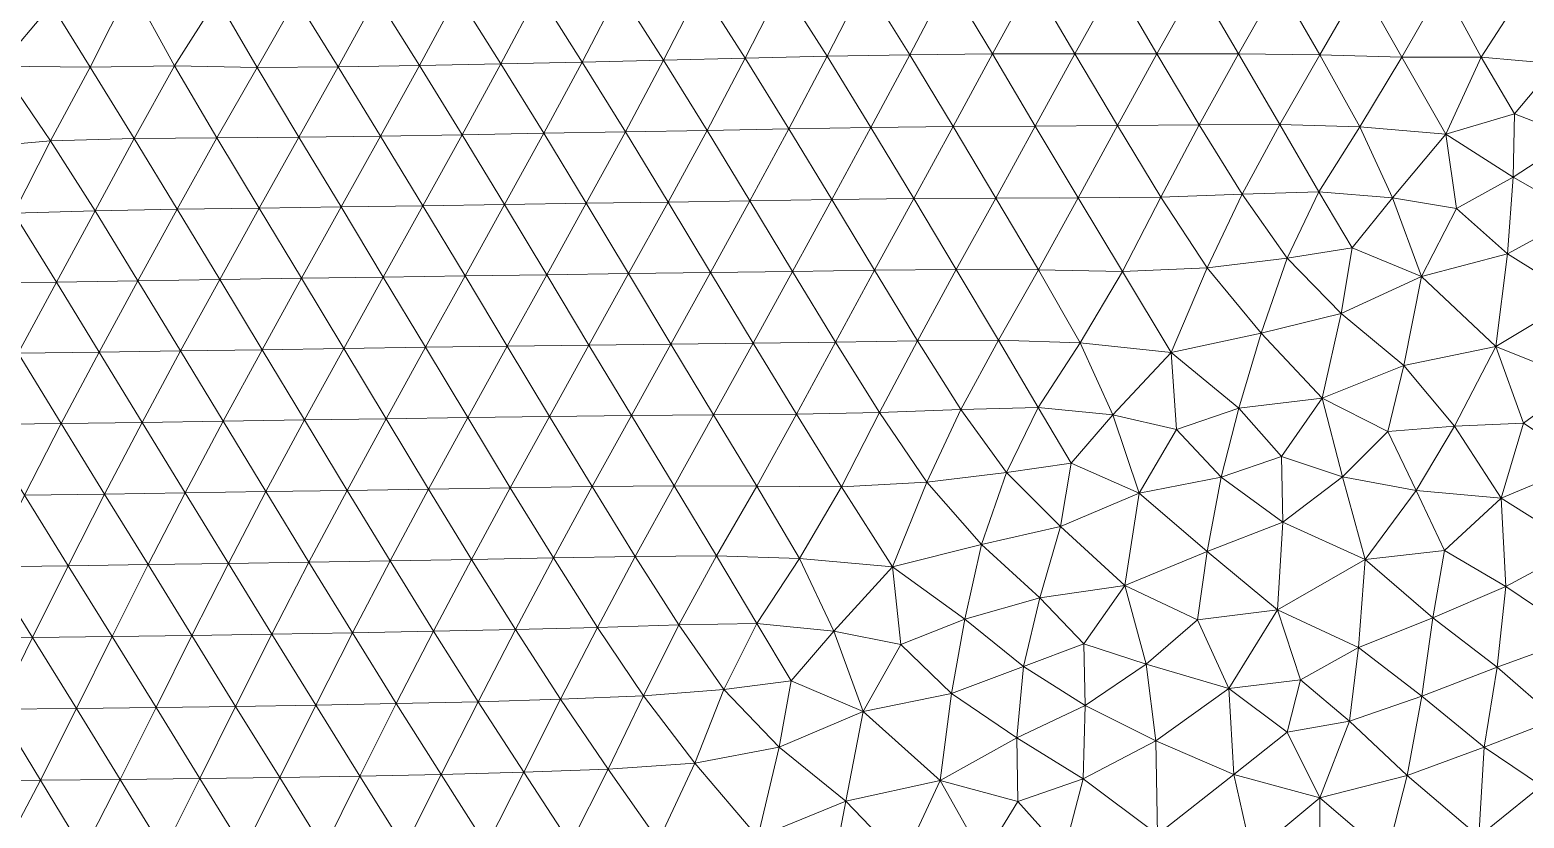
# Model space of a CAD drawing. Extents: x 1.2 to 53.9, y -43.5 to 3.2.
# Drawn here: x 12.069 to 15.723, y -39.28 to -37.353 of the extents above; entities that cross this region are included whole.
import ezdxf

# ---------------------------------------------------------------- set-up
doc = ezdxf.new("R2010")
doc.units = 0
doc.header["$MEASUREMENT"] = 0
doc.layers.add('layer', color=7, linetype='Continuous')

msp = doc.modelspace()

# ---------------------------------------------------------------- linework, layer by layer
at = {"layer": 'layer', "color": 47, "lineweight": 9}
for points in [[(11.995, -37.4421), (12.1223, -37.2917), (11.9412, -37.2141)], [(12.2171, -37.4443), (12.3161, -37.2463), (12.1223, -37.2917)], [(12.4228, -37.4413), (12.3161, -37.2463), (12.2171, -37.4443)], [(12.4228, -37.4413), (12.527, -37.2763), (12.3161, -37.2463)], [(13.2211, -37.4358), (13.3128, -37.2625), (13.1149, -37.2673)], [(13.4199, -37.4317), (13.3128, -37.2625), (13.2211, -37.4358)], [(13.4199, -37.4317), (13.5105, -37.2572), (13.3128, -37.2625)], [(13.6189, -37.4273), (13.5105, -37.2572), (13.4199, -37.4317)], [(13.6189, -37.4273), (13.7089, -37.251), (13.5105, -37.2572)], [(13.8185, -37.4225), (13.7089, -37.251), (13.6189, -37.4273)], [(13.8185, -37.4225), (13.9088, -37.2442), (13.7089, -37.251)], [(14.0188, -37.4177), (13.9088, -37.2442), (13.8185, -37.4225)], [(14.0188, -37.4177), (14.1109, -37.237), (13.9088, -37.2442)], [(14.2208, -37.414), (14.1109, -37.237), (14.0188, -37.4177)], [(14.3158, -37.2331), (14.1109, -37.237), (14.2208, -37.414)], [(14.4229, -37.412), (14.3158, -37.2331), (14.2208, -37.414)], [(14.52, -37.2337), (14.3158, -37.2331), (14.4229, -37.412)], [(14.6244, -37.4117), (14.52, -37.2337), (14.4229, -37.412)], [(14.722, -37.2358), (14.52, -37.2337), (14.6244, -37.4117)], [(14.825, -37.4116), (14.722, -37.2358), (14.6244, -37.4117)], [(14.9225, -37.2371), (14.722, -37.2358), (14.825, -37.4116)], [(15.0244, -37.4118), (14.9225, -37.2371), (14.825, -37.4116)], [(15.1227, -37.2385), (14.9225, -37.2371), (15.0244, -37.4118)], [(15.2235, -37.4141), (15.1227, -37.2385), (15.0244, -37.4118)], [(15.3233, -37.2412), (15.1227, -37.2385), (15.2235, -37.4141)], [(15.4238, -37.4196), (15.3233, -37.2412), (15.2235, -37.4141)], [(15.5237, -37.2453), (15.3233, -37.2412), (15.4238, -37.4196)], [(15.6181, -37.4201), (15.5237, -37.2453), (15.4238, -37.4196)], [(15.7249, -37.2546), (15.5237, -37.2453), (15.6181, -37.4201)], [(15.8022, -37.4357), (15.7249, -37.2546), (15.6181, -37.4201)], [(12.2171, -37.4443), (12.1223, -37.2917), (11.995, -37.4421)], [(12.6248, -37.4448), (12.527, -37.2763), (12.4228, -37.4413)], [(12.6248, -37.4448), (12.7204, -37.2768), (12.527, -37.2763)], [(12.8235, -37.4433), (12.7204, -37.2768), (12.6248, -37.4448)], [(12.8235, -37.4433), (12.9168, -37.2721), (12.7204, -37.2768)], [(13.0222, -37.4398), (12.9168, -37.2721), (12.8235, -37.4433)], [(13.0222, -37.4398), (13.1149, -37.2673), (12.9168, -37.2721)], [(13.2211, -37.4358), (13.1149, -37.2673), (13.0222, -37.4398)], [(14.4229, -37.412), (14.2208, -37.414), (14.3267, -37.5894)], [(14.5278, -37.5882), (14.4229, -37.412), (14.3267, -37.5894)], [(14.6244, -37.4117), (14.4229, -37.412), (14.5278, -37.5882)], [(14.7288, -37.5872), (14.6244, -37.4117), (14.5278, -37.5882)], [(14.825, -37.4116), (14.6244, -37.4117), (14.7288, -37.5872)], [(14.9285, -37.5853), (14.825, -37.4116), (14.7288, -37.5872)], [(15.0244, -37.4118), (14.825, -37.4116), (14.9285, -37.5853)], [(15.1254, -37.5843), (15.0244, -37.4118), (14.9285, -37.5853)], [(15.2235, -37.4141), (15.0244, -37.4118), (15.1254, -37.5843)], [(12.1202, -37.624), (11.995, -37.4421), (11.9254, -37.6413)], [(12.1202, -37.624), (12.2171, -37.4443), (11.995, -37.4421)], [(12.3243, -37.6189), (12.2171, -37.4443), (12.1202, -37.624)], [(12.3243, -37.6189), (12.4228, -37.4413), (12.2171, -37.4443)], [(12.5266, -37.6167), (12.4228, -37.4413), (12.3243, -37.6189)], [(12.5266, -37.6167), (12.6248, -37.4448), (12.4228, -37.4413)], [(12.7272, -37.6151), (12.6248, -37.4448), (12.5266, -37.6167)], [(12.7272, -37.6151), (12.8235, -37.4433), (12.6248, -37.4448)], [(12.927, -37.6125), (12.8235, -37.4433), (12.7272, -37.6151)], [(12.927, -37.6125), (13.0222, -37.4398), (12.8235, -37.4433)], [(13.1265, -37.6093), (13.0222, -37.4398), (12.927, -37.6125)], [(13.1265, -37.6093), (13.2211, -37.4358), (13.0222, -37.4398)], [(13.326, -37.6059), (13.2211, -37.4358), (13.1265, -37.6093)], [(13.326, -37.6059), (13.4199, -37.4317), (13.2211, -37.4358)], [(13.5255, -37.6024), (13.4199, -37.4317), (13.326, -37.6059)], [(13.5255, -37.6024), (13.6189, -37.4273), (13.4199, -37.4317)], [(13.7251, -37.5987), (13.6189, -37.4273), (13.5255, -37.6024)], [(13.7251, -37.5987), (13.8185, -37.4225), (13.6189, -37.4273)], [(13.9251, -37.5951), (13.8185, -37.4225), (13.7251, -37.5987)], [(13.9251, -37.5951), (14.0188, -37.4177), (13.8185, -37.4225)], [(14.1258, -37.5918), (14.0188, -37.4177), (13.9251, -37.5951)], [(14.2208, -37.414), (14.0188, -37.4177), (14.1258, -37.5918)], [(14.3267, -37.5894), (14.2208, -37.414), (14.1258, -37.5918)], [(15.3214, -37.59), (15.2235, -37.4141), (15.1254, -37.5843)], [(15.4238, -37.4196), (15.2235, -37.4141), (15.3214, -37.59)], [(15.5315, -37.608), (15.4238, -37.4196), (15.3214, -37.59)], [(15.6181, -37.4201), (15.4238, -37.4196), (15.5315, -37.608)], [(15.6994, -37.5586), (15.6181, -37.4201), (15.5315, -37.608)], [(15.8022, -37.4357), (15.6181, -37.4201), (15.6994, -37.5586)], [(15.8022, -37.4357), (15.6994, -37.5586), (15.8458, -37.6155)], [(14.1258, -37.5918), (13.9251, -37.5951), (14.0303, -37.7679)], [(14.2306, -37.7655), (14.1258, -37.5918), (14.0303, -37.7679)], [(14.3267, -37.5894), (14.1258, -37.5918), (14.2306, -37.7655)], [(14.4312, -37.7643), (14.3267, -37.5894), (14.2306, -37.7655)], [(14.5278, -37.5882), (14.3267, -37.5894), (14.4312, -37.7643)], [(14.6329, -37.764), (14.5278, -37.5882), (14.4312, -37.7643)], [(14.7288, -37.5872), (14.5278, -37.5882), (14.6329, -37.764)], [(14.8351, -37.7616), (14.7288, -37.5872), (14.6329, -37.764)], [(14.9285, -37.5853), (14.7288, -37.5872), (14.8351, -37.7616)], [(15.0334, -37.7547), (14.9285, -37.5853), (14.8351, -37.7616)], [(15.1254, -37.5843), (14.9285, -37.5853), (15.0334, -37.7547)], [(15.2214, -37.7489), (15.1254, -37.5843), (15.0334, -37.7547)], [(15.3214, -37.59), (15.1254, -37.5843), (15.2214, -37.7489)], [(15.4013, -37.7635), (15.3214, -37.59), (15.2214, -37.7489)], [(15.5315, -37.608), (15.3214, -37.59), (15.4013, -37.7635)], [(15.6994, -37.5586), (15.5315, -37.608), (15.6963, -37.7135)], [(15.8458, -37.6155), (15.6994, -37.5586), (15.6963, -37.7135)], [(12.0299, -37.801), (12.1202, -37.624), (11.9254, -37.6413)], [(12.2287, -37.7953), (12.1202, -37.624), (12.0299, -37.801)], [(12.2287, -37.7953), (12.3243, -37.6189), (12.1202, -37.624)], [(12.4295, -37.7915), (12.3243, -37.6189), (12.2287, -37.7953)], [(12.4295, -37.7915), (12.5266, -37.6167), (12.3243, -37.6189)], [(12.6302, -37.7887), (12.5266, -37.6167), (12.4295, -37.7915)], [(12.6302, -37.7887), (12.7272, -37.6151), (12.5266, -37.6167)], [(12.8304, -37.786), (12.7272, -37.6151), (12.6302, -37.7887)], [(12.8304, -37.786), (12.927, -37.6125), (12.7272, -37.6151)], [(13.0303, -37.7832), (12.927, -37.6125), (12.8304, -37.786)], [(13.0303, -37.7832), (13.1265, -37.6093), (12.927, -37.6125)], [(13.2301, -37.7801), (13.1265, -37.6093), (13.0303, -37.7832)], [(13.2301, -37.7801), (13.326, -37.6059), (13.1265, -37.6093)], [(13.4299, -37.777), (13.326, -37.6059), (13.2301, -37.7801)], [(13.4299, -37.777), (13.5255, -37.6024), (13.326, -37.6059)], [(13.6298, -37.7739), (13.5255, -37.6024), (13.4299, -37.777)], [(13.6298, -37.7739), (13.7251, -37.5987), (13.5255, -37.6024)], [(13.8299, -37.7709), (13.7251, -37.5987), (13.6298, -37.7739)], [(13.8299, -37.7709), (13.9251, -37.5951), (13.7251, -37.5987)], [(14.0303, -37.7679), (13.9251, -37.5951), (13.8299, -37.7709)], [(15.5315, -37.608), (15.4013, -37.7635), (15.5574, -37.7895)], [(15.6963, -37.7135), (15.5315, -37.608), (15.5574, -37.7895)], [(15.8458, -37.6155), (15.6963, -37.7135), (15.8573, -37.8049)], [(15.6963, -37.7135), (15.5574, -37.7895), (15.6822, -37.9006)], [(15.8573, -37.8049), (15.6963, -37.7135), (15.6822, -37.9006)], [(13.3333, -37.9516), (13.4299, -37.777), (13.2301, -37.7801)], [(13.5333, -37.9487), (13.4299, -37.777), (13.3333, -37.9516)], [(13.5333, -37.9487), (13.6298, -37.7739), (13.4299, -37.777)], [(13.7337, -37.9461), (13.6298, -37.7739), (13.5333, -37.9487)], [(13.7337, -37.9461), (13.8299, -37.7709), (13.6298, -37.7739)], [(13.9342, -37.9434), (13.8299, -37.7709), (13.7337, -37.9461)], [(14.0303, -37.7679), (13.8299, -37.7709), (13.9342, -37.9434)], [(14.1346, -37.9408), (14.0303, -37.7679), (13.9342, -37.9434)], [(14.2306, -37.7655), (14.0303, -37.7679), (14.1346, -37.9408)], [(14.3347, -37.939), (14.2306, -37.7655), (14.1346, -37.9408)], [(14.4312, -37.7643), (14.2306, -37.7655), (14.3347, -37.939)], [(14.5355, -37.9399), (14.4312, -37.7643), (14.3347, -37.939)], [(14.6329, -37.764), (14.4312, -37.7643), (14.5355, -37.9399)], [(14.741, -37.9433), (14.6329, -37.764), (14.5355, -37.9399)], [(14.8351, -37.7616), (14.6329, -37.764), (14.741, -37.9433)], [(14.9484, -37.9347), (14.8351, -37.7616), (14.741, -37.9433)], [(15.0334, -37.7547), (14.8351, -37.7616), (14.9484, -37.9347)], [(15.1435, -37.9114), (15.0334, -37.7547), (14.9484, -37.9347)], [(15.2214, -37.7489), (15.0334, -37.7547), (15.1435, -37.9114)], [(15.3029, -37.886), (15.2214, -37.7489), (15.1435, -37.9114)], [(15.4013, -37.7635), (15.2214, -37.7489), (15.3029, -37.886)], [(15.4013, -37.7635), (15.3029, -37.886), (15.4721, -37.9562)], [(15.5574, -37.7895), (15.4013, -37.7635), (15.4721, -37.9562)], [(12.1343, -37.9698), (12.0299, -37.801), (11.9357, -37.9717)], [(12.1343, -37.9698), (12.2287, -37.7953), (12.0299, -37.801)], [(12.3337, -37.9664), (12.2287, -37.7953), (12.1343, -37.9698)], [(12.3337, -37.9664), (12.4295, -37.7915), (12.2287, -37.7953)], [(12.5336, -37.9632), (12.4295, -37.7915), (12.3337, -37.9664)], [(12.5336, -37.9632), (12.6302, -37.7887), (12.4295, -37.7915)], [(12.7336, -37.9602), (12.6302, -37.7887), (12.5336, -37.9632)], [(12.7336, -37.9602), (12.8304, -37.786), (12.6302, -37.7887)], [(12.9335, -37.9574), (12.8304, -37.786), (12.7336, -37.9602)], [(12.9335, -37.9574), (13.0303, -37.7832), (12.8304, -37.786)], [(13.1334, -37.9545), (13.0303, -37.7832), (12.9335, -37.9574)], [(13.1334, -37.9545), (13.2301, -37.7801), (13.0303, -37.7832)], [(13.3333, -37.9516), (13.2301, -37.7801), (13.1334, -37.9545)], [(15.6822, -37.9006), (15.5574, -37.7895), (15.4721, -37.9562)], [(15.8573, -37.8049), (15.6822, -37.9006), (15.8533, -38.0074)], [(15.3029, -37.886), (15.1435, -37.9114), (15.276, -38.0464)], [(15.4721, -37.9562), (15.3029, -37.886), (15.276, -38.0464)], [(15.1435, -37.9114), (14.9484, -37.9347), (15.08, -38.0944)], [(15.276, -38.0464), (15.1435, -37.9114), (15.08, -38.0944)], [(15.6822, -37.9006), (15.4721, -37.9562), (15.6535, -38.1269)], [(15.8533, -38.0074), (15.6822, -37.9006), (15.6535, -38.1269)], [(12.6373, -38.1348), (12.7336, -37.9602), (12.5336, -37.9632)], [(12.8369, -38.1319), (12.7336, -37.9602), (12.6373, -38.1348)], [(12.8369, -38.1319), (12.9335, -37.9574), (12.7336, -37.9602)], [(13.0366, -38.129), (12.9335, -37.9574), (12.8369, -38.1319)], [(13.0366, -38.129), (13.1334, -37.9545), (12.9335, -37.9574)], [(13.2365, -38.1261), (13.1334, -37.9545), (13.0366, -38.129)], [(13.2365, -38.1261), (13.3333, -37.9516), (13.1334, -37.9545)], [(13.4365, -38.1234), (13.3333, -37.9516), (13.2365, -38.1261)], [(13.4365, -38.1234), (13.5333, -37.9487), (13.3333, -37.9516)], [(13.637, -38.121), (13.5333, -37.9487), (13.4365, -38.1234)], [(13.637, -38.121), (13.7337, -37.9461), (13.5333, -37.9487)], [(13.838, -38.1188), (13.7337, -37.9461), (13.637, -38.121)], [(13.9342, -37.9434), (13.7337, -37.9461), (13.838, -38.1188)], [(14.0393, -38.1162), (13.9342, -37.9434), (13.838, -38.1188)], [(14.1346, -37.9408), (13.9342, -37.9434), (14.0393, -38.1162)], [(14.2396, -38.1129), (14.1346, -37.9408), (14.0393, -38.1162)], [(14.3347, -37.939), (14.1346, -37.9408), (14.2396, -38.1129)], [(14.4378, -38.1112), (14.3347, -37.939), (14.2396, -38.1129)], [(14.5355, -37.9399), (14.3347, -37.939), (14.4378, -38.1112)], [(14.6373, -38.1178), (14.5355, -37.9399), (14.4378, -38.1112)], [(14.741, -37.9433), (14.5355, -37.9399), (14.6373, -38.1178)], [(14.8599, -38.1418), (14.741, -37.9433), (14.6373, -38.1178)], [(14.9484, -37.9347), (14.741, -37.9433), (14.8599, -38.1418)], [(15.08, -38.0944), (14.9484, -37.9347), (14.8599, -38.1418)], [(15.4721, -37.9562), (15.276, -38.0464), (15.4288, -38.1737)], [(15.6535, -38.1269), (15.4721, -37.9562), (15.4288, -38.1737)], [(12.0405, -38.1433), (12.1343, -37.9698), (11.9357, -37.9717)], [(12.239, -38.1408), (12.1343, -37.9698), (12.0405, -38.1433)], [(12.239, -38.1408), (12.3337, -37.9664), (12.1343, -37.9698)], [(12.438, -38.1378), (12.3337, -37.9664), (12.239, -38.1408)], [(12.438, -38.1378), (12.5336, -37.9632), (12.3337, -37.9664)], [(12.6373, -38.1348), (12.5336, -37.9632), (12.438, -38.1378)], [(15.8533, -38.0074), (15.6535, -38.1269), (15.8635, -38.211)], [(15.276, -38.0464), (15.08, -38.0944), (15.2296, -38.2529)], [(15.4288, -38.1737), (15.276, -38.0464), (15.2296, -38.2529)], [(15.08, -38.0944), (14.8599, -38.1418), (15.0255, -38.2774)], [(15.2296, -38.2529), (15.08, -38.0944), (15.0255, -38.2774)], [(12.1461, -38.3153), (12.239, -38.1408), (12.0405, -38.1433)], [(12.3439, -38.3126), (12.239, -38.1408), (12.1461, -38.3153)], [(12.3439, -38.3126), (12.438, -38.1378), (12.239, -38.1408)], [(12.5422, -38.3096), (12.438, -38.1378), (12.3439, -38.3126)], [(12.5422, -38.3096), (12.6373, -38.1348), (12.438, -38.1378)], [(12.741, -38.3066), (12.6373, -38.1348), (12.5422, -38.3096)], [(12.741, -38.3066), (12.8369, -38.1319), (12.6373, -38.1348)], [(12.9403, -38.3037), (12.8369, -38.1319), (12.741, -38.3066)], [(12.9403, -38.3037), (13.0366, -38.129), (12.8369, -38.1319)], [(13.1399, -38.3007), (13.0366, -38.129), (12.9403, -38.3037)], [(13.1399, -38.3007), (13.2365, -38.1261), (13.0366, -38.129)], [(13.3398, -38.2979), (13.2365, -38.1261), (13.1399, -38.3007)], [(13.3398, -38.2979), (13.4365, -38.1234), (13.2365, -38.1261)], [(13.5403, -38.2955), (13.4365, -38.1234), (13.3398, -38.2979)], [(13.5403, -38.2955), (13.637, -38.121), (13.4365, -38.1234)], [(13.7413, -38.2938), (13.637, -38.121), (13.5403, -38.2955)], [(13.838, -38.1188), (13.637, -38.121), (13.7413, -38.2938)], [(13.9439, -38.2925), (13.838, -38.1188), (13.7413, -38.2938)], [(14.0393, -38.1162), (13.838, -38.1188), (13.9439, -38.2925)], [(14.1471, -38.2887), (14.0393, -38.1162), (13.9439, -38.2925)], [(14.2396, -38.1129), (14.0393, -38.1162), (14.1471, -38.2887)], [(14.3461, -38.2808), (14.2396, -38.1129), (14.1471, -38.2887)], [(14.4378, -38.1112), (14.2396, -38.1129), (14.3461, -38.2808)], [(14.535, -38.2757), (14.4378, -38.1112), (14.3461, -38.2808)], [(14.6373, -38.1178), (14.4378, -38.1112), (14.535, -38.2757)], [(14.717, -38.294), (14.6373, -38.1178), (14.535, -38.2757)], [(14.8599, -38.1418), (14.6373, -38.1178), (14.717, -38.294)], [(14.8599, -38.1418), (14.717, -38.294), (14.8731, -38.3299)], [(15.0255, -38.2774), (14.8599, -38.1418), (14.8731, -38.3299)], [(15.6535, -38.1269), (15.4288, -38.1737), (15.5529, -38.3217)], [(15.7211, -38.3143), (15.6535, -38.1269), (15.5529, -38.3217)], [(15.8635, -38.211), (15.6535, -38.1269), (15.7211, -38.3143)], [(12.1461, -38.3153), (12.0405, -38.1433), (11.9489, -38.3176)], [(15.4288, -38.1737), (15.2296, -38.2529), (15.3897, -38.3349)], [(15.4288, -38.1737), (15.3897, -38.3349), (15.5529, -38.3217)], [(15.8635, -38.211), (15.7211, -38.3143), (15.8701, -38.4132)], [(14.1471, -38.2887), (13.9439, -38.2925), (14.0542, -38.4699)], [(14.2626, -38.4588), (14.1471, -38.2887), (14.0542, -38.4699)], [(14.3461, -38.2808), (14.1471, -38.2887), (14.2626, -38.4588)], [(14.4571, -38.4349), (14.3461, -38.2808), (14.2626, -38.4588)], [(14.535, -38.2757), (14.3461, -38.2808), (14.4571, -38.4349)], [(14.6158, -38.412), (14.535, -38.2757), (14.4571, -38.4349)], [(14.717, -38.294), (14.535, -38.2757), (14.6158, -38.412)], [(15.0255, -38.2774), (14.8731, -38.3299), (14.982, -38.4463)], [(15.1298, -38.3962), (15.0255, -38.2774), (14.982, -38.4463)], [(15.2296, -38.2529), (15.0255, -38.2774), (15.1298, -38.3962)], [(15.2296, -38.2529), (15.1298, -38.3962), (15.2793, -38.4452)], [(15.3897, -38.3349), (15.2296, -38.2529), (15.2793, -38.4452)], [(12.056, -38.4903), (12.1461, -38.3153), (11.9489, -38.3176)], [(12.2521, -38.4876), (12.1461, -38.3153), (12.056, -38.4903)], [(12.2521, -38.4876), (12.3439, -38.3126), (12.1461, -38.3153)], [(12.4491, -38.4847), (12.3439, -38.3126), (12.2521, -38.4876)], [(12.4491, -38.4847), (12.5422, -38.3096), (12.3439, -38.3126)], [(12.6467, -38.4817), (12.5422, -38.3096), (12.4491, -38.4847)], [(12.6467, -38.4817), (12.741, -38.3066), (12.5422, -38.3096)], [(12.8451, -38.4786), (12.741, -38.3066), (12.6467, -38.4817)], [(12.8451, -38.4786), (12.9403, -38.3037), (12.741, -38.3066)], [(13.0442, -38.4755), (12.9403, -38.3037), (12.8451, -38.4786)], [(13.0442, -38.4755), (13.1399, -38.3007), (12.9403, -38.3037)], [(13.2438, -38.4725), (13.1399, -38.3007), (13.0442, -38.4755)], [(13.2438, -38.4725), (13.3398, -38.2979), (13.1399, -38.3007)], [(13.4443, -38.4696), (13.3398, -38.2979), (13.2438, -38.4725)], [(13.4443, -38.4696), (13.5403, -38.2955), (13.3398, -38.2979)], [(13.6446, -38.4677), (13.5403, -38.2955), (13.4443, -38.4696)], [(13.7413, -38.2938), (13.5403, -38.2955), (13.6446, -38.4677)], [(13.8466, -38.468), (13.7413, -38.2938), (13.6446, -38.4677)], [(13.9439, -38.2925), (13.7413, -38.2938), (13.8466, -38.468)], [(14.0542, -38.4699), (13.9439, -38.2925), (13.8466, -38.468)], [(14.717, -38.294), (14.6158, -38.412), (14.7818, -38.4851)], [(14.8731, -38.3299), (14.717, -38.294), (14.7818, -38.4851)], [(15.5529, -38.3217), (15.3897, -38.3349), (15.4587, -38.4792)], [(15.6667, -38.498), (15.5529, -38.3217), (15.4587, -38.4792)], [(15.7211, -38.3143), (15.5529, -38.3217), (15.6667, -38.498)], [(15.8701, -38.4132), (15.7211, -38.3143), (15.6667, -38.498)], [(14.982, -38.4463), (14.8731, -38.3299), (14.7818, -38.4851)], [(15.4587, -38.4792), (15.3897, -38.3349), (15.2793, -38.4452)], [(15.1298, -38.3962), (14.982, -38.4463), (15.133, -38.5563)], [(15.2793, -38.4452), (15.1298, -38.3962), (15.133, -38.5563)], [(14.4571, -38.4349), (14.2626, -38.4588), (14.3964, -38.6106)], [(14.5893, -38.5666), (14.4571, -38.4349), (14.3964, -38.6106)], [(14.6158, -38.412), (14.4571, -38.4349), (14.5893, -38.5666)], [(14.7818, -38.4851), (14.6158, -38.412), (14.5893, -38.5666)], [(15.8701, -38.4132), (15.6667, -38.498), (15.8573, -38.6178)], [(13.3496, -38.6438), (13.4443, -38.4696), (13.2438, -38.4725)], [(13.5494, -38.6403), (13.4443, -38.4696), (13.3496, -38.6438)], [(13.6446, -38.4677), (13.4443, -38.4696), (13.5494, -38.6403)], [(13.7485, -38.639), (13.6446, -38.4677), (13.5494, -38.6403)], [(13.8466, -38.468), (13.6446, -38.4677), (13.7485, -38.639)], [(13.951, -38.6451), (13.8466, -38.468), (13.7485, -38.639)], [(14.0542, -38.4699), (13.8466, -38.468), (13.951, -38.6451)], [(14.1785, -38.6654), (14.0542, -38.4699), (13.951, -38.6451)], [(14.2626, -38.4588), (14.0542, -38.4699), (14.1785, -38.6654)], [(14.3964, -38.6106), (14.2626, -38.4588), (14.1785, -38.6654)], [(14.982, -38.4463), (14.7818, -38.4851), (14.9483, -38.628)], [(15.133, -38.5563), (14.982, -38.4463), (14.9483, -38.628)], [(15.3342, -38.6474), (15.2793, -38.4452), (15.133, -38.5563)], [(15.4587, -38.4792), (15.2793, -38.4452), (15.3342, -38.6474)], [(12.1631, -38.663), (12.056, -38.4903), (11.9684, -38.6654)], [(12.1631, -38.663), (12.2521, -38.4876), (12.056, -38.4903)], [(12.3585, -38.6602), (12.2521, -38.4876), (12.1631, -38.663)], [(12.3585, -38.6602), (12.4491, -38.4847), (12.2521, -38.4876)], [(12.5547, -38.6572), (12.4491, -38.4847), (12.3585, -38.6602)], [(12.5547, -38.6572), (12.6467, -38.4817), (12.4491, -38.4847)], [(12.7518, -38.6541), (12.6467, -38.4817), (12.5547, -38.6572)], [(12.7518, -38.6541), (12.8451, -38.4786), (12.6467, -38.4817)], [(12.95, -38.6508), (12.8451, -38.4786), (12.7518, -38.6541)], [(12.95, -38.6508), (13.0442, -38.4755), (12.8451, -38.4786)], [(13.1491, -38.6474), (13.0442, -38.4755), (12.95, -38.6508)], [(13.1491, -38.6474), (13.2438, -38.4725), (13.0442, -38.4755)], [(13.3496, -38.6438), (13.2438, -38.4725), (13.1491, -38.6474)], [(14.7818, -38.4851), (14.5893, -38.5666), (14.747, -38.7109)], [(14.9483, -38.628), (14.7818, -38.4851), (14.747, -38.7109)], [(15.5284, -38.626), (15.4587, -38.4792), (15.3342, -38.6474)], [(15.6667, -38.498), (15.4587, -38.4792), (15.5284, -38.626)], [(15.6786, -38.7134), (15.6667, -38.498), (15.5284, -38.626)], [(15.8573, -38.6178), (15.6667, -38.498), (15.6786, -38.7134)], [(14.5893, -38.5666), (14.3964, -38.6106), (14.5389, -38.7412)], [(14.747, -38.7109), (14.5893, -38.5666), (14.5389, -38.7412)], [(15.133, -38.5563), (14.9483, -38.628), (15.1199, -38.7708)], [(15.3342, -38.6474), (15.133, -38.5563), (15.1199, -38.7708)], [(14.3964, -38.6106), (14.1785, -38.6654), (14.3553, -38.7933)], [(14.5389, -38.7412), (14.3964, -38.6106), (14.3553, -38.7933)], [(15.8573, -38.6178), (15.6786, -38.7134), (15.8605, -38.8365)], [(12.6611, -38.8301), (12.7518, -38.6541), (12.5547, -38.6572)], [(12.8579, -38.8266), (12.7518, -38.6541), (12.6611, -38.8301)], [(12.8579, -38.8266), (12.95, -38.6508), (12.7518, -38.6541)], [(13.0562, -38.8229), (12.95, -38.6508), (12.8579, -38.8266)], [(13.0562, -38.8229), (13.1491, -38.6474), (12.95, -38.6508)], [(13.2568, -38.8187), (13.1491, -38.6474), (13.0562, -38.8229)], [(13.2568, -38.8187), (13.3496, -38.6438), (13.1491, -38.6474)], [(13.4573, -38.8136), (13.3496, -38.6438), (13.2568, -38.8187)], [(13.5494, -38.6403), (13.3496, -38.6438), (13.4573, -38.8136)], [(13.6558, -38.8075), (13.5494, -38.6403), (13.4573, -38.8136)], [(13.7485, -38.639), (13.5494, -38.6403), (13.6558, -38.8075)], [(13.8473, -38.8044), (13.7485, -38.639), (13.6558, -38.8075)], [(13.951, -38.6451), (13.7485, -38.639), (13.8473, -38.8044)], [(14.0351, -38.8226), (13.951, -38.6451), (13.8473, -38.8044)], [(14.1785, -38.6654), (13.951, -38.6451), (14.0351, -38.8226)], [(14.9483, -38.628), (14.747, -38.7109), (14.924, -38.7953)], [(15.1199, -38.7708), (14.9483, -38.628), (14.924, -38.7953)], [(15.3342, -38.6474), (15.1199, -38.7708), (15.3177, -38.8624)], [(15.4996, -38.7906), (15.3342, -38.6474), (15.3177, -38.8624)], [(15.5284, -38.626), (15.3342, -38.6474), (15.4996, -38.7906)], [(15.6786, -38.7134), (15.5284, -38.626), (15.4996, -38.7906)], [(12.0761, -38.8385), (11.9684, -38.6654), (11.8821, -38.8405)], [(12.0761, -38.8385), (12.1631, -38.663), (11.9684, -38.6654)], [(12.2704, -38.836), (12.1631, -38.663), (12.0761, -38.8385)], [(12.2704, -38.836), (12.3585, -38.6602), (12.1631, -38.663)], [(12.4654, -38.8332), (12.3585, -38.6602), (12.2704, -38.836)], [(12.4654, -38.8332), (12.5547, -38.6572), (12.3585, -38.6602)], [(12.6611, -38.8301), (12.5547, -38.6572), (12.4654, -38.8332)], [(14.1785, -38.6654), (14.0351, -38.8226), (14.199, -38.8558)], [(14.3553, -38.7933), (14.1785, -38.6654), (14.199, -38.8558)], [(14.747, -38.7109), (14.5389, -38.7412), (14.6468, -38.854)], [(14.747, -38.7109), (14.6468, -38.854), (14.799, -38.9033)], [(14.924, -38.7953), (14.747, -38.7109), (14.799, -38.9033)], [(15.6574, -38.9111), (15.6786, -38.7134), (15.4996, -38.7906)], [(15.8605, -38.8365), (15.6786, -38.7134), (15.6574, -38.9111)], [(14.5389, -38.7412), (14.3553, -38.7933), (14.4993, -38.909)], [(14.6468, -38.854), (14.5389, -38.7412), (14.4993, -38.909)], [(14.3553, -38.7933), (14.199, -38.8558), (14.323, -38.9752)], [(14.4993, -38.909), (14.3553, -38.7933), (14.323, -38.9752)], [(14.924, -38.7953), (14.799, -38.9033), (15.001, -38.9632)], [(15.1199, -38.7708), (14.924, -38.7953), (15.001, -38.9632)], [(15.1766, -38.9415), (15.1199, -38.7708), (15.001, -38.9632)], [(15.3177, -38.8624), (15.1199, -38.7708), (15.1766, -38.9415)], [(15.4996, -38.7906), (15.3177, -38.8624), (15.4733, -38.9815)], [(15.6574, -38.9111), (15.4996, -38.7906), (15.4733, -38.9815)], [(12.1836, -39.0119), (12.2704, -38.836), (12.0761, -38.8385)], [(12.3779, -39.0094), (12.2704, -38.836), (12.1836, -39.0119)], [(12.3779, -39.0094), (12.4654, -38.8332), (12.2704, -38.836)], [(12.5726, -39.0066), (12.4654, -38.8332), (12.3779, -39.0094)], [(12.5726, -39.0066), (12.6611, -38.8301), (12.4654, -38.8332)], [(12.7683, -39.0033), (12.6611, -38.8301), (12.5726, -39.0066)], [(12.7683, -39.0033), (12.8579, -38.8266), (12.6611, -38.8301)], [(12.9654, -38.9995), (12.8579, -38.8266), (12.7683, -39.0033)], [(12.9654, -38.9995), (13.0562, -38.8229), (12.8579, -38.8266)], [(13.1654, -38.9952), (13.0562, -38.8229), (12.9654, -38.9995)], [(13.1654, -38.9952), (13.2568, -38.8187), (13.0562, -38.8229)], [(13.3672, -38.9893), (13.2568, -38.8187), (13.1654, -38.9952)], [(13.4573, -38.8136), (13.2568, -38.8187), (13.3672, -38.9893)], [(13.57, -38.9805), (13.4573, -38.8136), (13.3672, -38.9893)], [(13.6558, -38.8075), (13.4573, -38.8136), (13.57, -38.9805)], [(13.7662, -38.9653), (13.6558, -38.8075), (13.57, -38.9805)], [(13.8473, -38.8044), (13.6558, -38.8075), (13.7662, -38.9653)], [(13.9309, -38.9442), (13.8473, -38.8044), (13.7662, -38.9653)], [(14.0351, -38.8226), (13.8473, -38.8044), (13.9309, -38.9442)], [(14.0351, -38.8226), (13.9309, -38.9442), (14.1067, -39.0192)], [(14.199, -38.8558), (14.0351, -38.8226), (14.1067, -39.0192)], [(15.8605, -38.8365), (15.6574, -38.9111), (15.8034, -39.0377)], [(11.8821, -38.8405), (11.9892, -39.0138), (12.0761, -38.8385)], [(11.9892, -39.0138), (12.1836, -39.0119), (12.0761, -38.8385)], [(14.323, -38.9752), (14.199, -38.8558), (14.1067, -39.0192)], [(14.6468, -38.854), (14.4993, -38.909), (14.6496, -39.0043)], [(14.799, -38.9033), (14.6468, -38.854), (14.6496, -39.0043)], [(15.3177, -38.8624), (15.1766, -38.9415), (15.2964, -39.0432)], [(15.4733, -38.9815), (15.3177, -38.8624), (15.2964, -39.0432)], [(14.4993, -38.909), (14.323, -38.9752), (14.483, -39.0835)], [(14.6496, -39.0043), (14.4993, -38.909), (14.483, -39.0835)], [(14.799, -38.9033), (14.6496, -39.0043), (14.8228, -39.0912)], [(15.001, -38.9632), (14.799, -38.9033), (14.8228, -39.0912)], [(13.9309, -38.9442), (13.7662, -38.9653), (13.9017, -39.1067)], [(14.1067, -39.0192), (13.9309, -38.9442), (13.9017, -39.1067)], [(15.1766, -38.9415), (15.001, -38.9632), (15.1433, -39.0697)], [(15.2964, -39.0432), (15.1766, -38.9415), (15.1433, -39.0697)], [(15.6574, -38.9111), (15.4733, -38.9815), (15.6256, -39.106)], [(15.8034, -39.0377), (15.6574, -38.9111), (15.6256, -39.106)], [(13.57, -38.9805), (13.3672, -38.9893), (13.4837, -39.1601)], [(13.6955, -39.1458), (13.57, -38.9805), (13.4837, -39.1601)], [(13.7662, -38.9653), (13.57, -38.9805), (13.6955, -39.1458)], [(13.9017, -39.1067), (13.7662, -38.9653), (13.6955, -39.1458)], [(14.323, -38.9752), (14.1067, -39.0192), (14.2954, -39.1879)], [(14.483, -39.0835), (14.323, -38.9752), (14.2954, -39.1879)], [(15.001, -38.9632), (14.8228, -39.0912), (15.0132, -39.1734)], [(15.1433, -39.0697), (15.001, -38.9632), (15.0132, -39.1734)], [(15.4733, -38.9815), (15.2964, -39.0432), (15.4371, -39.176)], [(15.6256, -39.106), (15.4733, -38.9815), (15.4371, -39.176)], [(11.8994, -39.1885), (12.0953, -39.1872), (11.9892, -39.0138)], [(11.9892, -39.0138), (12.0953, -39.1872), (12.1836, -39.0119)], [(12.0953, -39.1872), (12.2905, -39.1855), (12.1836, -39.0119)], [(12.1836, -39.0119), (12.2905, -39.1855), (12.3779, -39.0094)], [(12.2905, -39.1855), (12.4853, -39.1832), (12.3779, -39.0094)], [(12.4853, -39.1832), (12.5726, -39.0066), (12.3779, -39.0094)], [(12.6803, -39.1804), (12.5726, -39.0066), (12.4853, -39.1832)], [(12.6803, -39.1804), (12.7683, -39.0033), (12.5726, -39.0066)], [(12.8765, -39.177), (12.7683, -39.0033), (12.6803, -39.1804)], [(12.8765, -39.177), (12.9654, -38.9995), (12.7683, -39.0033)], [(13.0752, -39.173), (12.9654, -38.9995), (12.8765, -39.177)], [(13.0752, -39.173), (13.1654, -38.9952), (12.9654, -38.9995)], [(13.277, -39.1678), (13.1654, -38.9952), (13.0752, -39.173)], [(13.3672, -38.9893), (13.1654, -38.9952), (13.277, -39.1678)], [(13.4837, -39.1601), (13.3672, -38.9893), (13.277, -39.1678)], [(14.1067, -39.0192), (13.9017, -39.1067), (14.0649, -39.238)], [(14.2954, -39.1879), (14.1067, -39.0192), (14.0649, -39.238)], [(14.6496, -39.0043), (14.483, -39.0835), (14.6445, -39.1839)], [(14.8228, -39.0912), (14.6496, -39.0043), (14.6445, -39.1839)], [(15.2964, -39.0432), (15.1433, -39.0697), (15.2234, -39.2302)], [(15.4371, -39.176), (15.2964, -39.0432), (15.2234, -39.2302)], [(15.7651, -39.2009), (15.8034, -39.0377), (15.6256, -39.106)], [(14.483, -39.0835), (14.2954, -39.1879), (14.4848, -39.2393)], [(14.6445, -39.1839), (14.483, -39.0835), (14.4848, -39.2393)], [(14.8228, -39.0912), (14.6445, -39.1839), (14.8262, -39.3202)], [(15.0132, -39.1734), (14.8228, -39.0912), (14.8262, -39.3202)], [(15.2234, -39.2302), (15.1433, -39.0697), (15.0132, -39.1734)], [(13.9017, -39.1067), (13.6955, -39.1458), (13.849, -39.3263)], [(14.0649, -39.238), (13.9017, -39.1067), (13.849, -39.3263)], [(15.6256, -39.106), (15.4371, -39.176), (15.6122, -39.3249)], [(15.7651, -39.2009), (15.6256, -39.106), (15.6122, -39.3249)], [(13.4837, -39.1601), (13.277, -39.1678), (13.3917, -39.3424)], [(13.6066, -39.3355), (13.4837, -39.1601), (13.3917, -39.3424)], [(13.6955, -39.1458), (13.4837, -39.1601), (13.6066, -39.3355)], [(13.849, -39.3263), (13.6955, -39.1458), (13.6066, -39.3355)], [(11.8994, -39.1885), (12.0036, -39.3619), (12.0953, -39.1872)], [(12.0036, -39.3619), (12.2004, -39.3608), (12.0953, -39.1872)], [(12.0953, -39.1872), (12.2004, -39.3608), (12.2905, -39.1855)], [(12.2004, -39.3608), (12.3966, -39.3593), (12.2905, -39.1855)], [(12.2905, -39.1855), (12.3966, -39.3593), (12.4853, -39.1832)], [(12.3966, -39.3593), (12.5924, -39.3573), (12.4853, -39.1832)], [(12.4853, -39.1832), (12.5924, -39.3573), (12.6803, -39.1804)], [(12.5924, -39.3573), (12.7884, -39.3547), (12.6803, -39.1804)], [(12.7884, -39.3547), (12.8765, -39.177), (12.6803, -39.1804)], [(12.9858, -39.3514), (12.8765, -39.177), (12.7884, -39.3547)], [(12.9858, -39.3514), (13.0752, -39.173), (12.8765, -39.177)], [(13.186, -39.3475), (13.0752, -39.173), (12.9858, -39.3514)], [(13.277, -39.1678), (13.0752, -39.173), (13.186, -39.3475)], [(13.3917, -39.3424), (13.277, -39.1678), (13.186, -39.3475)], [(14.2954, -39.1879), (14.0649, -39.238), (14.2041, -39.383)], [(14.401, -39.3764), (14.2954, -39.1879), (14.2041, -39.383)], [(14.4848, -39.2393), (14.2954, -39.1879), (14.401, -39.3764)], [(14.6445, -39.1839), (14.4848, -39.2393), (14.5977, -39.3647)], [(14.8262, -39.3202), (14.6445, -39.1839), (14.5977, -39.3647)], [(14.8262, -39.3202), (15.0571, -39.3689), (15.0132, -39.1734)], [(15.2234, -39.2302), (15.0132, -39.1734), (15.0571, -39.3689)], [(15.4371, -39.176), (15.2234, -39.2302), (15.3875, -39.3705)], [(15.6122, -39.3249), (15.4371, -39.176), (15.3875, -39.3705)], [(15.8341, -39.357), (15.7651, -39.2009), (15.6122, -39.3249)], [(14.0649, -39.238), (13.849, -39.3263), (14.0324, -39.4055)], [(14.2041, -39.383), (14.0649, -39.238), (14.0324, -39.4055)], [(15.0571, -39.3689), (15.2225, -39.4126), (15.2234, -39.2302)], [(15.2225, -39.4126), (15.3875, -39.3705), (15.2234, -39.2302)], [(14.5977, -39.3647), (14.4848, -39.2393), (14.401, -39.3764)]]:
    msp.add_3dface(points, dxfattribs=at)

doc.saveas('drawing.dxf')
